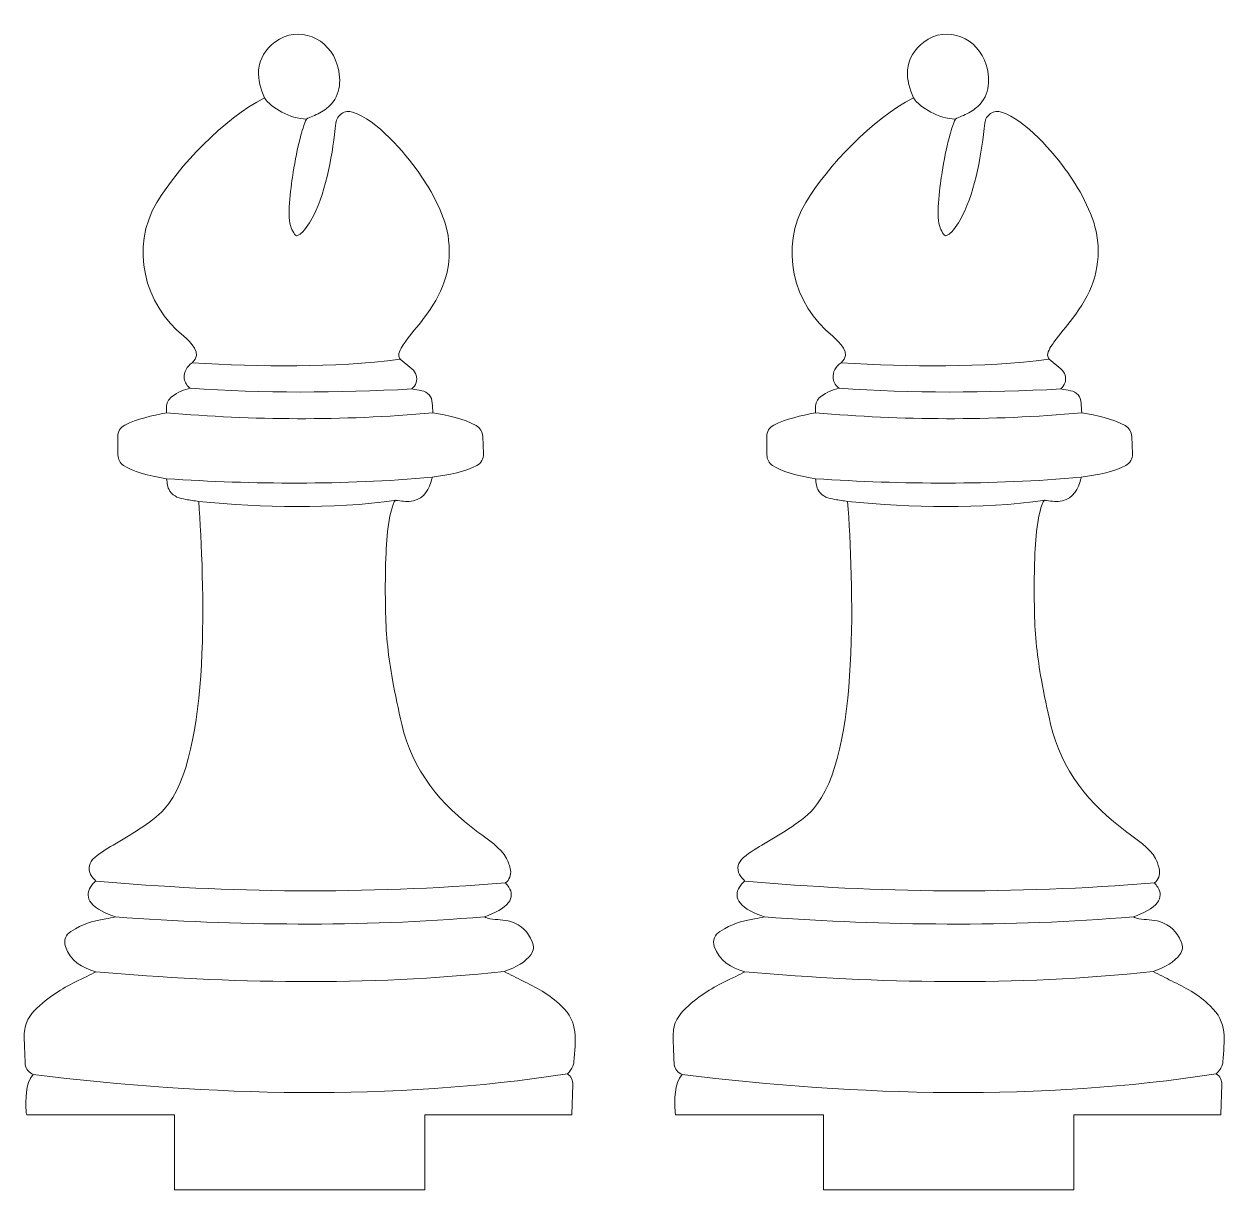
# Model space of a CAD drawing. Header units: millimetres. Extents: x 1411 to 2294, y -163 to 58.
# Drawn here: x 1467.69 to 1515.76, y -83.52 to -36.97 of the extents above; entities that cross this region are included whole.
import ezdxf

# ---------------------------------------------------------------- set-up
doc = ezdxf.new("R2010")
doc.units = ezdxf.units.MM
doc.header["$MEASUREMENT"] = 0
doc.layers.add('layer 1', color=7, linetype='Continuous')

msp = doc.modelspace()

# ---------------------------------------------------------------- linework, layer by layer
at = {"layer": 'layer 1', "color": 250, "lineweight": 9}
for points in [[(1489.5678, -80.5155), (1489.5678, -80.5155), (1483.698, -80.5155), (1483.698, -80.5155), (1483.698, -80.5155), (1483.698, -80.5155), (1483.698, -83.5155), (1483.698, -83.5155), (1483.698, -83.5155), (1483.698, -83.5155), (1473.698, -83.5155), (1473.698, -83.5155), (1473.698, -83.5155), (1473.698, -83.5155), (1473.698, -80.5155), (1473.698, -80.5155), (1473.698, -80.5155), (1473.698, -80.5155), (1467.7989, -80.5155), (1467.7989, -80.5155), (1467.7989, -80.5155), (1467.7847, -80.4704), (1467.7765, -80.4222), (1467.7749, -80.3719), (1467.7749, -80.3719), (1467.7602, -79.9181), (1467.7405, -79.2847), (1468.0542, -78.9073), (1468.0542, -78.9073), (1468.0373, -78.8984), (1468.0207, -78.8894), (1468.0041, -78.8804), (1468.0041, -78.8804), (1467.8372, -78.7895), (1467.7393, -78.6281), (1467.7359, -78.438), (1467.7359, -78.438), (1467.7304, -78.1386), (1467.7103, -77.8417), (1467.7016, -77.543), (1467.7016, -77.543), (1467.6946, -77.3032), (1467.7012, -77.0719), (1467.7869, -76.8442), (1467.7869, -76.8442), (1467.9246, -76.4782), (1468.2447, -76.2145), (1468.5372, -75.9718), (1468.5372, -75.9718), (1469.0964, -75.5078), (1469.5687, -75.3083), (1470.1985, -74.9889), (1470.1985, -74.9889), (1470.3267, -74.9239), (1470.4489, -74.8652), (1470.5659, -74.8125), (1470.5659, -74.8125), (1470.016, -74.651), (1469.5312, -74.3706), (1469.3438, -73.7904), (1469.3438, -73.7904), (1469.2696, -73.5609), (1469.36, -73.318), (1469.566, -73.1928), (1469.566, -73.1928), (1470.0671, -72.8881), (1470.3713, -72.7981), (1470.9524, -72.6926), (1470.9524, -72.6926), (1471.0842, -72.6687), (1471.2167, -72.6451), (1471.348, -72.6182), (1471.348, -72.6182), (1470.9332, -72.4773), (1470.5747, -72.2949), (1470.3743, -72.0574), (1470.3743, -72.0574), (1470.2198, -71.8743), (1470.2104, -71.6177), (1470.351, -71.4237), (1470.351, -71.4237), (1470.387, -71.3741), (1470.4134, -71.3219), (1470.4549, -71.2758), (1470.4549, -71.2758), (1470.4884, -71.2383), (1470.5263, -71.2094), (1470.5654, -71.1818), (1470.5654, -71.1818), (1470.5095, -71.1284), (1470.4559, -71.0691), (1470.4026, -71.0026), (1470.4026, -71.0026), (1470.24, -70.8002), (1470.2523, -70.5129), (1470.4316, -70.3251), (1470.4316, -70.3251), (1470.6404, -70.1066), (1470.9866, -69.9049), (1471.2466, -69.7486), (1471.2466, -69.7486), (1471.6008, -69.5355), (1471.9584, -69.329), (1472.3048, -69.103), (1472.3048, -69.103), (1472.6439, -68.8818), (1473.0305, -68.6109), (1473.2988, -68.3061), (1473.2988, -68.3061), (1475.1929, -66.1543), (1474.8832, -59.1873), (1474.6683, -56.024), (1474.6683, -56.024), (1474.4956, -56.0001), (1474.3229, -55.9759), (1474.1521, -55.947), (1474.1521, -55.947), (1473.9026, -55.9048), (1473.6712, -55.8413), (1473.5204, -55.617), (1473.5204, -55.617), (1473.4023, -55.4412), (1473.4143, -55.3036), (1473.3842, -55.1205), (1473.3842, -55.1205), (1472.6379, -54.9997), (1472.0136, -54.8292), (1471.6663, -54.5893), (1471.6663, -54.5893), (1471.5241, -54.4911), (1471.4458, -54.3431), (1471.4443, -54.1703), (1471.4443, -54.1703), (1471.4443, -54.1703), (1471.4384, -53.4441), (1471.4384, -53.4441), (1471.4384, -53.4441), (1471.4368, -53.2456), (1471.5397, -53.0746), (1471.716, -52.9832), (1471.716, -52.9832), (1472.209, -52.7276), (1472.8014, -52.602), (1473.3797, -52.4933), (1473.3797, -52.4933), (1473.3821, -52.4207), (1473.386, -52.3471), (1473.384, -52.2727), (1473.384, -52.2727), (1473.3794, -52.1039), (1473.4488, -51.9565), (1473.5821, -51.8527), (1473.5821, -51.8527), (1473.8568, -51.6388), (1474.0789, -51.5592), (1474.3338, -51.5086), (1474.3338, -51.5086), (1474.2072, -51.424), (1474.114, -51.2996), (1474.0893, -51.1126), (1474.0893, -51.1126), (1474.0545, -50.8495), (1474.2081, -50.6434), (1474.4024, -50.4919), (1474.4024, -50.4919), (1474.8664, -50.1293), (1474.3179, -49.6629), (1474.072, -49.4228), (1474.072, -49.4228), (1472.4815, -48.1785), (1471.9275, -45.8616), (1472.9947, -44.093), (1472.9947, -44.093), (1473.8715, -42.6401), (1475.6537, -40.7468), (1477.2919, -39.9156), (1477.2919, -39.9156), (1477.1511, -39.5629), (1477.0287, -39.2025), (1477.0567, -38.8152), (1477.0567, -38.8152), (1477.0908, -38.3422), (1477.3408, -37.9721), (1477.7098, -37.6881), (1477.7098, -37.6881), (1478.6448, -36.9684), (1479.8949, -37.5415), (1480.1997, -38.6017), (1480.1997, -38.6017), (1480.3874, -39.2546), (1480.3303, -39.8995), (1479.7642, -40.3409), (1479.7642, -40.3409), (1479.5961, -40.4718), (1479.4111, -40.5625), (1479.2172, -40.6474), (1479.2172, -40.6474), (1479.1586, -40.673), (1479.036, -40.7203), (1478.9715, -40.7598), (1478.9715, -40.7598), (1478.8798, -40.9165), (1478.7717, -41.3189), (1478.7304, -41.4749), (1478.7304, -41.4749), (1478.608, -41.9375), (1478.5135, -42.4148), (1478.438, -42.8872), (1478.438, -42.8872), (1478.3648, -43.3452), (1478.1941, -44.5792), (1478.3291, -45.0104), (1478.3291, -45.0104), (1478.3529, -45.0862), (1478.4756, -45.4035), (1478.5722, -45.4222), (1478.5722, -45.4222), (1478.6122, -45.4299), (1478.7208, -45.3497), (1478.7473, -45.3276), (1478.7473, -45.3276), (1478.952, -45.1569), (1479.1257, -44.8641), (1479.2438, -44.6294), (1479.2438, -44.6294), (1479.7787, -43.5674), (1480.0228, -42.0891), (1480.1452, -40.9191), (1480.1452, -40.9191), (1480.1618, -40.76), (1480.2412, -40.6299), (1480.375, -40.5422), (1480.375, -40.5422), (1480.5089, -40.4546), (1480.6599, -40.4339), (1480.8124, -40.4823), (1480.8124, -40.4823), (1481.7648, -40.7846), (1482.8962, -42.1047), (1483.4547, -42.8995), (1483.4547, -42.8995), (1483.9861, -43.6556), (1484.5411, -44.6592), (1484.6456, -45.5898), (1484.6456, -45.5898), (1484.7825, -46.8097), (1484.3701, -47.7772), (1483.6473, -48.7276), (1483.6473, -48.7276), (1483.4068, -49.044), (1483.1373, -49.3437), (1482.9053, -49.6643), (1482.9053, -49.6643), (1482.8157, -49.788), (1482.6528, -50.0244), (1482.6527, -50.1849), (1482.6527, -50.1849), (1482.6526, -50.2452), (1482.6786, -50.3013), (1482.7117, -50.3512), (1482.7117, -50.3512), (1482.7117, -50.3512), (1483.1795, -50.7336), (1483.1795, -50.7336), (1483.1795, -50.7336), (1483.3447, -50.8687), (1483.4083, -51.0787), (1483.3457, -51.2827), (1483.3457, -51.2827), (1483.3139, -51.3864), (1483.2542, -51.4731), (1483.1753, -51.5358), (1483.1753, -51.5358), (1483.3071, -51.5575), (1483.4387, -51.5807), (1483.5701, -51.6053), (1483.5701, -51.6053), (1483.8112, -51.6504), (1483.9834, -51.8523), (1483.9898, -52.0975), (1483.9898, -52.0975), (1483.9932, -52.2251), (1484.0119, -52.3585), (1484.0159, -52.4897), (1484.0159, -52.4897), (1484.6159, -52.5938), (1485.2268, -52.7141), (1485.7442, -53.002), (1485.7442, -53.002), (1485.9054, -53.0916), (1486.0006, -53.2463), (1486.008, -53.4306), (1486.008, -53.4306), (1486.008, -53.4306), (1486.0361, -54.1254), (1486.0361, -54.1254), (1486.0361, -54.1254), (1486.0442, -54.3248), (1485.9455, -54.4999), (1485.7708, -54.5964), (1485.7708, -54.5964), (1485.3592, -54.8237), (1484.6449, -54.968), (1483.9924, -55.0623), (1483.9924, -55.0623), (1483.9898, -55.0843), (1483.9857, -55.1064), (1483.9801, -55.1284), (1483.9801, -55.1284), (1483.8787, -55.5296), (1483.6705, -55.8981), (1483.2396, -56.0031), (1483.2396, -56.0031), (1483.0084, -56.0595), (1482.8354, -56.0162), (1482.6112, -55.9879), (1482.6112, -55.9879), (1482.5917, -55.9854), (1482.5497, -55.9799), (1482.5255, -55.9822), (1482.5255, -55.9822), (1482.3897, -56.1), (1482.2782, -56.7225), (1482.2552, -56.8743), (1482.2552, -56.8743), (1482.1855, -57.335), (1482.1561, -57.8112), (1482.1381, -58.2765), (1482.1381, -58.2765), (1482.1097, -59.0105), (1482.1136, -59.7486), (1482.129, -60.4829), (1482.129, -60.4829), (1482.1478, -61.3854), (1482.2419, -62.2608), (1482.4014, -63.1487), (1482.4014, -63.1487), (1482.5083, -63.743), (1482.6394, -64.3328), (1482.7726, -64.9217), (1482.7726, -64.9217), (1483.1874, -66.755), (1484.3308, -68.1369), (1485.8157, -69.2313), (1485.8157, -69.2313), (1486.1992, -69.5139), (1486.7303, -69.8568), (1486.9574, -70.2844), (1486.9574, -70.2844), (1487.0347, -70.43), (1487.0822, -70.5835), (1487.113, -70.745), (1487.113, -70.745), (1487.1511, -70.9455), (1487.0693, -71.1416), (1486.9125, -71.256), (1486.9125, -71.256), (1486.9608, -71.3092), (1487.0064, -71.3671), (1487.0505, -71.4299), (1487.0505, -71.4299), (1487.1817, -71.6166), (1487.1769, -71.8567), (1487.0384, -72.038), (1487.0384, -72.038), (1486.8518, -72.2822), (1486.4932, -72.4683), (1486.0742, -72.611), (1486.0742, -72.611), (1486.1335, -72.648), (1486.2027, -72.6725), (1486.2894, -72.6879), (1486.2894, -72.6879), (1486.579, -72.7393), (1486.8369, -72.711), (1487.1345, -72.8039), (1487.1345, -72.8039), (1487.546, -72.9323), (1487.8149, -73.2197), (1487.9867, -73.6079), (1487.9867, -73.6079), (1488.0624, -73.779), (1488.0436, -73.9631), (1487.9348, -74.1153), (1487.9348, -74.1153), (1487.7243, -74.4096), (1487.3419, -74.6293), (1486.862, -74.7946), (1486.862, -74.7946), (1487.1197, -74.919), (1487.3692, -75.0525), (1487.5956, -75.1671), (1487.5956, -75.1671), (1487.8588, -75.3003), (1488.1296, -75.4284), (1488.3818, -75.5814), (1488.3818, -75.5814), (1488.6611, -75.7508), (1488.9046, -75.9493), (1489.1445, -76.1702), (1489.1445, -76.1702), (1489.8501, -76.8198), (1489.7048, -77.5461), (1489.6462, -78.405), (1489.6462, -78.405), (1489.6419, -78.4679), (1489.6288, -78.521), (1489.6032, -78.5786), (1489.6032, -78.5786), (1489.5533, -78.6911), (1489.4778, -78.7911), (1489.3852, -78.8801), (1489.3852, -78.8801), (1489.5309, -78.979), (1489.6128, -79.1395), (1489.607, -79.3205), (1489.607, -79.3205), (1489.607, -79.3205), (1489.5688, -80.495), (1489.5688, -80.495), (1489.5688, -80.495), (1489.5686, -80.5019), (1489.5682, -80.5088), (1489.5678, -80.5155)], [(1515.4759, -80.5155), (1515.4759, -80.5155), (1509.6061, -80.5155), (1509.6061, -80.5155), (1509.6061, -80.5155), (1509.6061, -80.5155), (1509.6061, -83.5155), (1509.6061, -83.5155), (1509.6061, -83.5155), (1509.6061, -83.5155), (1499.6061, -83.5155), (1499.6061, -83.5155), (1499.6061, -83.5155), (1499.6061, -83.5155), (1499.6061, -80.5155), (1499.6061, -80.5155), (1499.6061, -80.5155), (1499.6061, -80.5155), (1493.707, -80.5155), (1493.707, -80.5155), (1493.707, -80.5155), (1493.6928, -80.4704), (1493.6846, -80.4222), (1493.683, -80.3719), (1493.683, -80.3719), (1493.6683, -79.9181), (1493.6486, -79.2847), (1493.9623, -78.9073), (1493.9623, -78.9073), (1493.9454, -78.8984), (1493.9288, -78.8894), (1493.9122, -78.8804), (1493.9122, -78.8804), (1493.7453, -78.7895), (1493.6474, -78.6281), (1493.644, -78.438), (1493.644, -78.438), (1493.6385, -78.1386), (1493.6184, -77.8417), (1493.6097, -77.543), (1493.6097, -77.543), (1493.6027, -77.3032), (1493.6093, -77.0719), (1493.695, -76.8442), (1493.695, -76.8442), (1493.8327, -76.4782), (1494.1528, -76.2145), (1494.4453, -75.9718), (1494.4453, -75.9718), (1495.0045, -75.5078), (1495.4768, -75.3083), (1496.1066, -74.9889), (1496.1066, -74.9889), (1496.2348, -74.9239), (1496.357, -74.8652), (1496.474, -74.8125), (1496.474, -74.8125), (1495.9241, -74.651), (1495.4393, -74.3706), (1495.2519, -73.7904), (1495.2519, -73.7904), (1495.1777, -73.5609), (1495.2681, -73.318), (1495.4741, -73.1928), (1495.4741, -73.1928), (1495.9752, -72.8881), (1496.2794, -72.7981), (1496.8605, -72.6926), (1496.8605, -72.6926), (1496.9923, -72.6687), (1497.1248, -72.6451), (1497.2561, -72.6182), (1497.2561, -72.6182), (1496.8413, -72.4773), (1496.4828, -72.2949), (1496.2824, -72.0574), (1496.2824, -72.0574), (1496.1279, -71.8743), (1496.1185, -71.6177), (1496.2591, -71.4237), (1496.2591, -71.4237), (1496.2951, -71.3741), (1496.3215, -71.3219), (1496.363, -71.2758), (1496.363, -71.2758), (1496.3965, -71.2383), (1496.4344, -71.2094), (1496.4735, -71.1818), (1496.4735, -71.1818), (1496.4176, -71.1284), (1496.364, -71.0691), (1496.3107, -71.0026), (1496.3107, -71.0026), (1496.1481, -70.8002), (1496.1604, -70.5129), (1496.3397, -70.3251), (1496.3397, -70.3251), (1496.5485, -70.1066), (1496.8947, -69.9049), (1497.1547, -69.7486), (1497.1547, -69.7486), (1497.5089, -69.5355), (1497.8665, -69.329), (1498.2129, -69.103), (1498.2129, -69.103), (1498.552, -68.8818), (1498.9386, -68.6109), (1499.2069, -68.3061), (1499.2069, -68.3061), (1501.101, -66.1543), (1500.7913, -59.1873), (1500.5764, -56.024), (1500.5764, -56.024), (1500.4037, -56.0001), (1500.231, -55.9759), (1500.0602, -55.947), (1500.0602, -55.947), (1499.8107, -55.9048), (1499.5793, -55.8413), (1499.4285, -55.617), (1499.4285, -55.617), (1499.3104, -55.4412), (1499.3224, -55.3036), (1499.2923, -55.1205), (1499.2923, -55.1205), (1498.546, -54.9997), (1497.9217, -54.8292), (1497.5744, -54.5893), (1497.5744, -54.5893), (1497.4322, -54.4911), (1497.3539, -54.3431), (1497.3524, -54.1703), (1497.3524, -54.1703), (1497.3524, -54.1703), (1497.3465, -53.4441), (1497.3465, -53.4441), (1497.3465, -53.4441), (1497.3449, -53.2456), (1497.4478, -53.0746), (1497.6241, -52.9832), (1497.6241, -52.9832), (1498.1171, -52.7276), (1498.7095, -52.602), (1499.2878, -52.4933), (1499.2878, -52.4933), (1499.2902, -52.4207), (1499.2941, -52.3471), (1499.2921, -52.2727), (1499.2921, -52.2727), (1499.2875, -52.1039), (1499.3569, -51.9565), (1499.4902, -51.8527), (1499.4902, -51.8527), (1499.7649, -51.6388), (1499.987, -51.5592), (1500.2419, -51.5086), (1500.2419, -51.5086), (1500.1153, -51.424), (1500.0221, -51.2996), (1499.9974, -51.1126), (1499.9974, -51.1126), (1499.9626, -50.8495), (1500.1162, -50.6434), (1500.3105, -50.4919), (1500.3105, -50.4919), (1500.7745, -50.1293), (1500.226, -49.6629), (1499.9801, -49.4228), (1499.9801, -49.4228), (1498.3896, -48.1785), (1497.8356, -45.8616), (1498.9028, -44.093), (1498.9028, -44.093), (1499.7796, -42.6401), (1501.5618, -40.7468), (1503.2, -39.9156), (1503.2, -39.9156), (1503.0592, -39.5629), (1502.9368, -39.2025), (1502.9648, -38.8152), (1502.9648, -38.8152), (1502.9989, -38.3422), (1503.2489, -37.9721), (1503.6179, -37.6881), (1503.6179, -37.6881), (1504.5529, -36.9684), (1505.803, -37.5415), (1506.1078, -38.6017), (1506.1078, -38.6017), (1506.2955, -39.2546), (1506.2384, -39.8995), (1505.6723, -40.3409), (1505.6723, -40.3409), (1505.5042, -40.4718), (1505.3192, -40.5625), (1505.1253, -40.6474), (1505.1253, -40.6474), (1505.0667, -40.673), (1504.9441, -40.7203), (1504.8796, -40.7598), (1504.8796, -40.7598), (1504.7879, -40.9165), (1504.6798, -41.3189), (1504.6385, -41.4749), (1504.6385, -41.4749), (1504.5161, -41.9375), (1504.4216, -42.4148), (1504.3461, -42.8872), (1504.3461, -42.8872), (1504.2729, -43.3452), (1504.1022, -44.5792), (1504.2372, -45.0104), (1504.2372, -45.0104), (1504.261, -45.0862), (1504.3837, -45.4035), (1504.4803, -45.4222), (1504.4803, -45.4222), (1504.5203, -45.4299), (1504.6289, -45.3497), (1504.6554, -45.3276), (1504.6554, -45.3276), (1504.8601, -45.1569), (1505.0338, -44.8641), (1505.1519, -44.6294), (1505.1519, -44.6294), (1505.6868, -43.5674), (1505.9309, -42.0891), (1506.0533, -40.9191), (1506.0533, -40.9191), (1506.0699, -40.76), (1506.1493, -40.6299), (1506.2831, -40.5422), (1506.2831, -40.5422), (1506.417, -40.4546), (1506.568, -40.4339), (1506.7205, -40.4823), (1506.7205, -40.4823), (1507.6729, -40.7846), (1508.8043, -42.1047), (1509.3628, -42.8995), (1509.3628, -42.8995), (1509.8942, -43.6556), (1510.4492, -44.6592), (1510.5537, -45.5898), (1510.5537, -45.5898), (1510.6906, -46.8097), (1510.2782, -47.7772), (1509.5554, -48.7276), (1509.5554, -48.7276), (1509.3149, -49.044), (1509.0454, -49.3437), (1508.8134, -49.6643), (1508.8134, -49.6643), (1508.7238, -49.788), (1508.5609, -50.0244), (1508.5608, -50.1849), (1508.5608, -50.1849), (1508.5607, -50.2452), (1508.5867, -50.3013), (1508.6198, -50.3512), (1508.6198, -50.3512), (1508.6198, -50.3512), (1509.0876, -50.7336), (1509.0876, -50.7336), (1509.0876, -50.7336), (1509.2528, -50.8687), (1509.3164, -51.0787), (1509.2538, -51.2827), (1509.2538, -51.2827), (1509.222, -51.3864), (1509.1623, -51.4731), (1509.0834, -51.5358), (1509.0834, -51.5358), (1509.2152, -51.5575), (1509.3468, -51.5807), (1509.4782, -51.6053), (1509.4782, -51.6053), (1509.7193, -51.6504), (1509.8915, -51.8523), (1509.8979, -52.0975), (1509.8979, -52.0975), (1509.9013, -52.2251), (1509.92, -52.3585), (1509.924, -52.4897), (1509.924, -52.4897), (1510.524, -52.5938), (1511.1349, -52.7141), (1511.6523, -53.002), (1511.6523, -53.002), (1511.8135, -53.0916), (1511.9087, -53.2463), (1511.9161, -53.4306), (1511.9161, -53.4306), (1511.9161, -53.4306), (1511.9442, -54.1254), (1511.9442, -54.1254), (1511.9442, -54.1254), (1511.9523, -54.3248), (1511.8536, -54.4999), (1511.6789, -54.5964), (1511.6789, -54.5964), (1511.2673, -54.8237), (1510.553, -54.968), (1509.9005, -55.0623), (1509.9005, -55.0623), (1509.8979, -55.0843), (1509.8938, -55.1064), (1509.8882, -55.1284), (1509.8882, -55.1284), (1509.7868, -55.5296), (1509.5786, -55.8981), (1509.1477, -56.0031), (1509.1477, -56.0031), (1508.9165, -56.0595), (1508.7435, -56.0162), (1508.5193, -55.9879), (1508.5193, -55.9879), (1508.4998, -55.9854), (1508.4578, -55.9799), (1508.4336, -55.9822), (1508.4336, -55.9822), (1508.2978, -56.1), (1508.1863, -56.7225), (1508.1633, -56.8743), (1508.1633, -56.8743), (1508.0936, -57.335), (1508.0642, -57.8112), (1508.0462, -58.2765), (1508.0462, -58.2765), (1508.0178, -59.0105), (1508.0217, -59.7486), (1508.0371, -60.4829), (1508.0371, -60.4829), (1508.0559, -61.3854), (1508.15, -62.2608), (1508.3095, -63.1487), (1508.3095, -63.1487), (1508.4164, -63.743), (1508.5475, -64.3328), (1508.6807, -64.9217), (1508.6807, -64.9217), (1509.0955, -66.755), (1510.2389, -68.1369), (1511.7238, -69.2313), (1511.7238, -69.2313), (1512.1073, -69.5139), (1512.6384, -69.8568), (1512.8655, -70.2844), (1512.8655, -70.2844), (1512.9428, -70.43), (1512.9903, -70.5835), (1513.0211, -70.745), (1513.0211, -70.745), (1513.0592, -70.9455), (1512.9774, -71.1416), (1512.8206, -71.256), (1512.8206, -71.256), (1512.8689, -71.3092), (1512.9145, -71.3671), (1512.9586, -71.4299), (1512.9586, -71.4299), (1513.0898, -71.6166), (1513.085, -71.8567), (1512.9465, -72.038), (1512.9465, -72.038), (1512.7599, -72.2822), (1512.4013, -72.4683), (1511.9823, -72.611), (1511.9823, -72.611), (1512.0416, -72.648), (1512.1108, -72.6725), (1512.1975, -72.6879), (1512.1975, -72.6879), (1512.4871, -72.7393), (1512.745, -72.711), (1513.0426, -72.8039), (1513.0426, -72.8039), (1513.4541, -72.9323), (1513.723, -73.2197), (1513.8948, -73.6079), (1513.8948, -73.6079), (1513.9705, -73.779), (1513.9517, -73.9631), (1513.8429, -74.1153), (1513.8429, -74.1153), (1513.6324, -74.4096), (1513.25, -74.6293), (1512.7701, -74.7946), (1512.7701, -74.7946), (1513.0278, -74.919), (1513.2773, -75.0525), (1513.5037, -75.1671), (1513.5037, -75.1671), (1513.7669, -75.3003), (1514.0377, -75.4284), (1514.2899, -75.5814), (1514.2899, -75.5814), (1514.5692, -75.7508), (1514.8127, -75.9493), (1515.0526, -76.1702), (1515.0526, -76.1702), (1515.7582, -76.8198), (1515.6129, -77.5461), (1515.5543, -78.405), (1515.5543, -78.405), (1515.55, -78.4679), (1515.5369, -78.521), (1515.5113, -78.5786), (1515.5113, -78.5786), (1515.4614, -78.6911), (1515.3859, -78.7911), (1515.2933, -78.8801), (1515.2933, -78.8801), (1515.439, -78.979), (1515.5209, -79.1395), (1515.5151, -79.3205), (1515.5151, -79.3205), (1515.5151, -79.3205), (1515.4769, -80.495), (1515.4769, -80.495), (1515.4769, -80.495), (1515.4767, -80.5019), (1515.4763, -80.5088), (1515.4759, -80.5155)]]:
    msp.add_open_spline(points, degree=3, knots=[0, 0, 0, 0, 0.0093458, 0.0093458, 0.0093458, 0.0093458, 0.0186916, 0.0186916, 0.0186916, 0.0186916, 0.0280374, 0.0280374, 0.0280374, 0.0280374, 0.0373832, 0.0373832, 0.0373832, 0.0373832, 0.046729, 0.046729, 0.046729, 0.046729, 0.0560748, 0.0560748, 0.0560748, 0.0560748, 0.0654206, 0.0654206, 0.0654206, 0.0654206, 0.0747664, 0.0747664, 0.0747664, 0.0747664, 0.0841121, 0.0841121, 0.0841121, 0.0841121, 0.0934579, 0.0934579, 0.0934579, 0.0934579, 0.1028037, 0.1028037, 0.1028037, 0.1028037, 0.1121495, 0.1121495, 0.1121495, 0.1121495, 0.1214953, 0.1214953, 0.1214953, 0.1214953, 0.1308411, 0.1308411, 0.1308411, 0.1308411, 0.1401869, 0.1401869, 0.1401869, 0.1401869, 0.1495327, 0.1495327, 0.1495327, 0.1495327, 0.1588785, 0.1588785, 0.1588785, 0.1588785, 0.1682243, 0.1682243, 0.1682243, 0.1682243, 0.1775701, 0.1775701, 0.1775701, 0.1775701, 0.1869159, 0.1869159, 0.1869159, 0.1869159, 0.1962617, 0.1962617, 0.1962617, 0.1962617, 0.2056075, 0.2056075, 0.2056075, 0.2056075, 0.2149533, 0.2149533, 0.2149533, 0.2149533, 0.2242991, 0.2242991, 0.2242991, 0.2242991, 0.2336449, 0.2336449, 0.2336449, 0.2336449, 0.2429907, 0.2429907, 0.2429907, 0.2429907, 0.2523364, 0.2523364, 0.2523364, 0.2523364, 0.2616822, 0.2616822, 0.2616822, 0.2616822, 0.271028, 0.271028, 0.271028, 0.271028, 0.2803738, 0.2803738, 0.2803738, 0.2803738, 0.2897196, 0.2897196, 0.2897196, 0.2897196, 0.2990654, 0.2990654, 0.2990654, 0.2990654, 0.3084112, 0.3084112, 0.3084112, 0.3084112, 0.317757, 0.317757, 0.317757, 0.317757, 0.3271028, 0.3271028, 0.3271028, 0.3271028, 0.3364486, 0.3364486, 0.3364486, 0.3364486, 0.3457944, 0.3457944, 0.3457944, 0.3457944, 0.3551402, 0.3551402, 0.3551402, 0.3551402, 0.364486, 0.364486, 0.364486, 0.364486, 0.3738318, 0.3738318, 0.3738318, 0.3738318, 0.3831776, 0.3831776, 0.3831776, 0.3831776, 0.3925234, 0.3925234, 0.3925234, 0.3925234, 0.4018692, 0.4018692, 0.4018692, 0.4018692, 0.411215, 0.411215, 0.411215, 0.411215, 0.4205607, 0.4205607, 0.4205607, 0.4205607, 0.4299065, 0.4299065, 0.4299065, 0.4299065, 0.4392523, 0.4392523, 0.4392523, 0.4392523, 0.4485981, 0.4485981, 0.4485981, 0.4485981, 0.4579439, 0.4579439, 0.4579439, 0.4579439, 0.4672897, 0.4672897, 0.4672897, 0.4672897, 0.4766355, 0.4766355, 0.4766355, 0.4766355, 0.4859813, 0.4859813, 0.4859813, 0.4859813, 0.4953271, 0.4953271, 0.4953271, 0.4953271, 0.5046729, 0.5046729, 0.5046729, 0.5046729, 0.5140187, 0.5140187, 0.5140187, 0.5140187, 0.5233645, 0.5233645, 0.5233645, 0.5233645, 0.5327103, 0.5327103, 0.5327103, 0.5327103, 0.5420561, 0.5420561, 0.5420561, 0.5420561, 0.5514019, 0.5514019, 0.5514019, 0.5514019, 0.5607477, 0.5607477, 0.5607477, 0.5607477, 0.5700935, 0.5700935, 0.5700935, 0.5700935, 0.5794393, 0.5794393, 0.5794393, 0.5794393, 0.588785, 0.588785, 0.588785, 0.588785, 0.5981308, 0.5981308, 0.5981308, 0.5981308, 0.6074766, 0.6074766, 0.6074766, 0.6074766, 0.6168224, 0.6168224, 0.6168224, 0.6168224, 0.6261682, 0.6261682, 0.6261682, 0.6261682, 0.635514, 0.635514, 0.635514, 0.635514, 0.6448598, 0.6448598, 0.6448598, 0.6448598, 0.6542056, 0.6542056, 0.6542056, 0.6542056, 0.6635514, 0.6635514, 0.6635514, 0.6635514, 0.6728972, 0.6728972, 0.6728972, 0.6728972, 0.682243, 0.682243, 0.682243, 0.682243, 0.6915888, 0.6915888, 0.6915888, 0.6915888, 0.7009346, 0.7009346, 0.7009346, 0.7009346, 0.7102804, 0.7102804, 0.7102804, 0.7102804, 0.7196262, 0.7196262, 0.7196262, 0.7196262, 0.728972, 0.728972, 0.728972, 0.728972, 0.7383178, 0.7383178, 0.7383178, 0.7383178, 0.7476636, 0.7476636, 0.7476636, 0.7476636, 0.7570093, 0.7570093, 0.7570093, 0.7570093, 0.7663551, 0.7663551, 0.7663551, 0.7663551, 0.7757009, 0.7757009, 0.7757009, 0.7757009, 0.7850467, 0.7850467, 0.7850467, 0.7850467, 0.7943925, 0.7943925, 0.7943925, 0.7943925, 0.8037383, 0.8037383, 0.8037383, 0.8037383, 0.8130841, 0.8130841, 0.8130841, 0.8130841, 0.8224299, 0.8224299, 0.8224299, 0.8224299, 0.8317757, 0.8317757, 0.8317757, 0.8317757, 0.8411215, 0.8411215, 0.8411215, 0.8411215, 0.8504673, 0.8504673, 0.8504673, 0.8504673, 0.8598131, 0.8598131, 0.8598131, 0.8598131, 0.8691589, 0.8691589, 0.8691589, 0.8691589, 0.8785047, 0.8785047, 0.8785047, 0.8785047, 0.8878505, 0.8878505, 0.8878505, 0.8878505, 0.8971963, 0.8971963, 0.8971963, 0.8971963, 0.9065421, 0.9065421, 0.9065421, 0.9065421, 0.9158879, 0.9158879, 0.9158879, 0.9158879, 0.9252336, 0.9252336, 0.9252336, 0.9252336, 0.9345794, 0.9345794, 0.9345794, 0.9345794, 0.9439252, 0.9439252, 0.9439252, 0.9439252, 0.953271, 0.953271, 0.953271, 0.953271, 0.9626168, 0.9626168, 0.9626168, 0.9626168, 0.9719626, 0.9719626, 0.9719626, 0.9719626, 0.9813084, 0.9813084, 0.9813084, 0.9813084, 1, 1, 1, 1], dxfattribs=at)
at = {"layer": 'layer 1', "color": 114, "lineweight": 9}
for points in [[(1477.2919, -39.9156), (1477.5707, -40.3175), (1478.3069, -40.7526), (1478.9715, -40.7598)], [(1503.2, -39.9156), (1503.4788, -40.3175), (1504.215, -40.7526), (1504.8796, -40.7598)], [(1482.7117, -50.3512), (1479.9855, -50.7026), (1477.2013, -50.6493), (1474.4024, -50.4919)], [(1508.6198, -50.3512), (1505.8936, -50.7026), (1503.1094, -50.6493), (1500.3105, -50.4919)], [(1474.3338, -51.5086), (1477.2442, -51.7015), (1480.1923, -51.7056), (1483.1753, -51.5358)], [(1500.2419, -51.5086), (1503.1523, -51.7015), (1506.1004, -51.7056), (1509.0834, -51.5358)], [(1473.3797, -52.4933), (1476.8234, -52.7803), (1480.3545, -52.8197), (1484.0159, -52.4897)], [(1499.2878, -52.4933), (1502.7315, -52.7803), (1506.2626, -52.8197), (1509.924, -52.4897)], [(1473.3842, -55.1205), (1476.8701, -55.3521), (1480.3976, -55.3752), (1483.9924, -55.0623)], [(1499.2923, -55.1205), (1502.7782, -55.3521), (1506.3057, -55.3752), (1509.9005, -55.0623)], [(1474.6683, -56.024), (1477.2701, -56.279), (1479.8941, -56.3453), (1482.5685, -55.9831)], [(1500.5764, -56.024), (1503.1782, -56.279), (1505.8022, -56.3453), (1508.4766, -55.9831)], [(1470.5654, -71.1818), (1475.8384, -71.6644), (1481.2766, -71.717), (1486.9125, -71.256)], [(1496.4735, -71.1818), (1501.7465, -71.6644), (1507.1847, -71.717), (1512.8206, -71.256)], [(1471.348, -72.6182), (1476.1754, -72.9577), (1481.0653, -73.0338), (1486.0742, -72.611)], [(1497.2561, -72.6182), (1502.0835, -72.9577), (1506.9734, -73.0338), (1511.9823, -72.611)], [(1470.5659, -74.8125), (1475.9189, -75.2647), (1481.3275, -75.3951), (1486.862, -74.7946)], [(1496.474, -74.8125), (1501.827, -75.2647), (1507.2356, -75.3951), (1512.7701, -74.7946)], [(1468.0542, -78.9073), (1475.1969, -79.7718), (1482.3151, -79.9757), (1489.3852, -78.8801)], [(1493.9623, -78.9073), (1501.105, -79.7718), (1508.2232, -79.9757), (1515.2933, -78.8801)]]:
    msp.add_open_spline(points, degree=3, dxfattribs=at)

doc.saveas('drawing.dxf')
